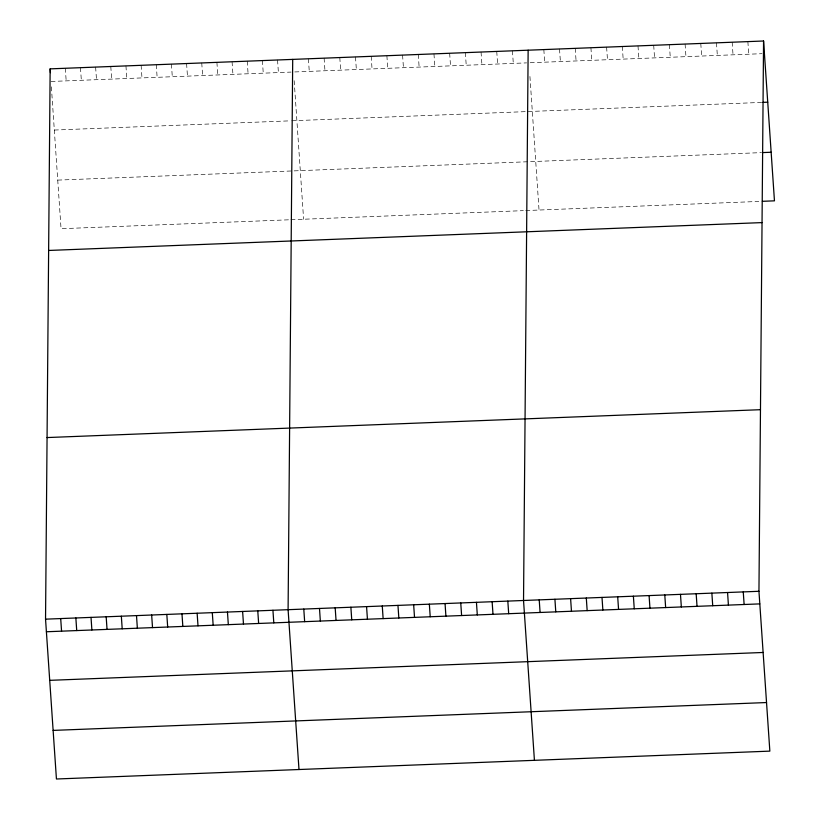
<?xml version="1.0" encoding="UTF-8"?>
<svg xmlns="http://www.w3.org/2000/svg" width="820" height="820" viewBox="0 0 820 820"><rect width="100%" height="100%" fill="white"/><g stroke="black" fill="none" stroke-linecap="round" stroke-linejoin="round"><path stroke-width="0.61" stroke-dasharray="4.1 3.07" d="M51.014 81.467L291.038 72.088M294.78 71.945L526.583 62.884M530.202 62.74L762.005 53.689M54.325 130.052L290.567 120.827M291.828 120.776L761.698 102.418M57.738 180.113L761.493 152.623M288.445 219.821L61.049 228.708L51.26 85.198M290.977 219.729L523.344 210.648M525.753 210.555L758.766 201.453M747.871 41.615L748.732 54.212M732.178 42.23L733.029 54.827M716.475 42.835L717.336 55.432M700.782 43.45L701.643 56.047M685.089 44.065L685.95 56.662M669.397 44.68L670.258 57.277M653.704 45.295L654.555 57.892M638.001 45.91L638.862 58.497M622.308 46.514L623.169 59.112M606.615 47.129L607.476 59.727M590.923 47.744L591.774 60.342M575.22 48.359L576.081 60.957M559.527 48.974L560.388 61.561M543.834 49.579L544.695 62.176M529.935 76.496L539.037 210.033M512.438 50.809L513.299 63.406M496.746 51.424L497.607 64.021M481.053 52.039L481.914 64.636M465.36 52.644L466.221 65.241M449.667 53.259L450.518 65.856M433.964 53.874L434.825 66.471M418.272 54.489L419.133 67.086M402.579 55.104L403.44 67.701M386.886 55.719L387.737 68.306M371.183 56.324L372.044 68.921M355.49 56.939L356.351 69.536M339.798 57.554L340.659 70.151M324.105 58.169L324.956 70.766M308.402 58.784L309.263 71.371M294.165 80.708L303.605 219.237M277.549 59.983L278.41 72.58M262.39 60.577L263.251 73.175M247.23 61.172L248.091 73.769M232.07 61.756L232.931 74.353M216.91 62.351L217.772 74.948M201.751 62.945L202.612 75.542M186.591 63.54L187.452 76.137M171.431 64.134L172.292 76.721M156.272 64.718L157.132 77.316M141.112 65.313L141.973 77.91M125.952 65.907L126.813 78.505M110.792 66.502L111.653 79.099M95.632 67.086L96.493 79.683M80.473 67.681L81.334 80.278M65.313 68.275L66.174 80.873"/><path stroke-width="1.23" d="M763.563 41L758.951 591.292L769.847 751.13L56.436 779L45.541 619.161L50.153 68.87L763.563 41L774.459 200.838L762.385 201.31M292.709 59.388L288.097 609.68L298.992 769.529M528.141 50.194L523.529 600.486L534.425 760.324M762.907 102.377L767.735 102.182M762.702 152.582L771.149 152.253M48.626 250.459L762.046 222.599M47.058 437.562L760.478 409.692M45.541 619.161L758.951 591.292M46.402 631.759L759.812 603.889M49.712 680.344L763.123 652.474M53.126 730.405L766.536 702.545M743.258 591.907L744.119 604.504M727.566 592.522L728.416 605.109M711.862 593.126L712.723 605.724M696.17 593.741L697.031 606.339M680.477 594.356L681.338 606.954M664.784 594.971L665.645 607.569M649.091 595.586L649.942 608.184M633.389 596.191L634.249 608.788M617.696 596.806L618.557 609.403M602.003 597.421L602.864 610.018M586.31 598.036L587.161 610.633M570.607 598.651L571.468 611.249M554.914 599.266L555.775 611.853M539.222 599.871L540.083 612.468M507.826 601.101L508.687 613.698M492.133 601.716L492.994 614.313M476.44 602.331L477.301 614.928M460.748 602.936L461.609 615.533M445.055 603.551L445.906 616.148M429.352 604.166L430.213 616.763M413.659 604.781L414.52 617.378M397.966 605.396L398.827 617.993M382.274 606L383.124 618.598M366.571 606.615L367.432 619.213M350.878 607.23L351.739 619.828M335.185 607.845L336.046 620.443M319.492 608.46L320.343 621.058M303.789 609.075L304.651 621.662M272.937 610.275L273.798 622.872M257.777 610.869L258.638 623.466M242.617 611.464L243.478 624.061M227.458 612.048L228.319 624.645M212.298 612.643L213.159 625.24M197.138 613.237L197.999 625.834M181.978 613.832L182.839 626.429M166.819 614.426L167.68 627.013M151.659 615.01L152.52 627.607M136.499 615.605L137.36 628.202M121.339 616.199L122.2 628.797M106.18 616.794L107.041 629.391M91.02 617.378L91.881 629.975M50.153 68.87L50.409 72.642M75.86 617.972L76.721 630.57M60.7 618.567L61.561 631.164"/></g></svg>
